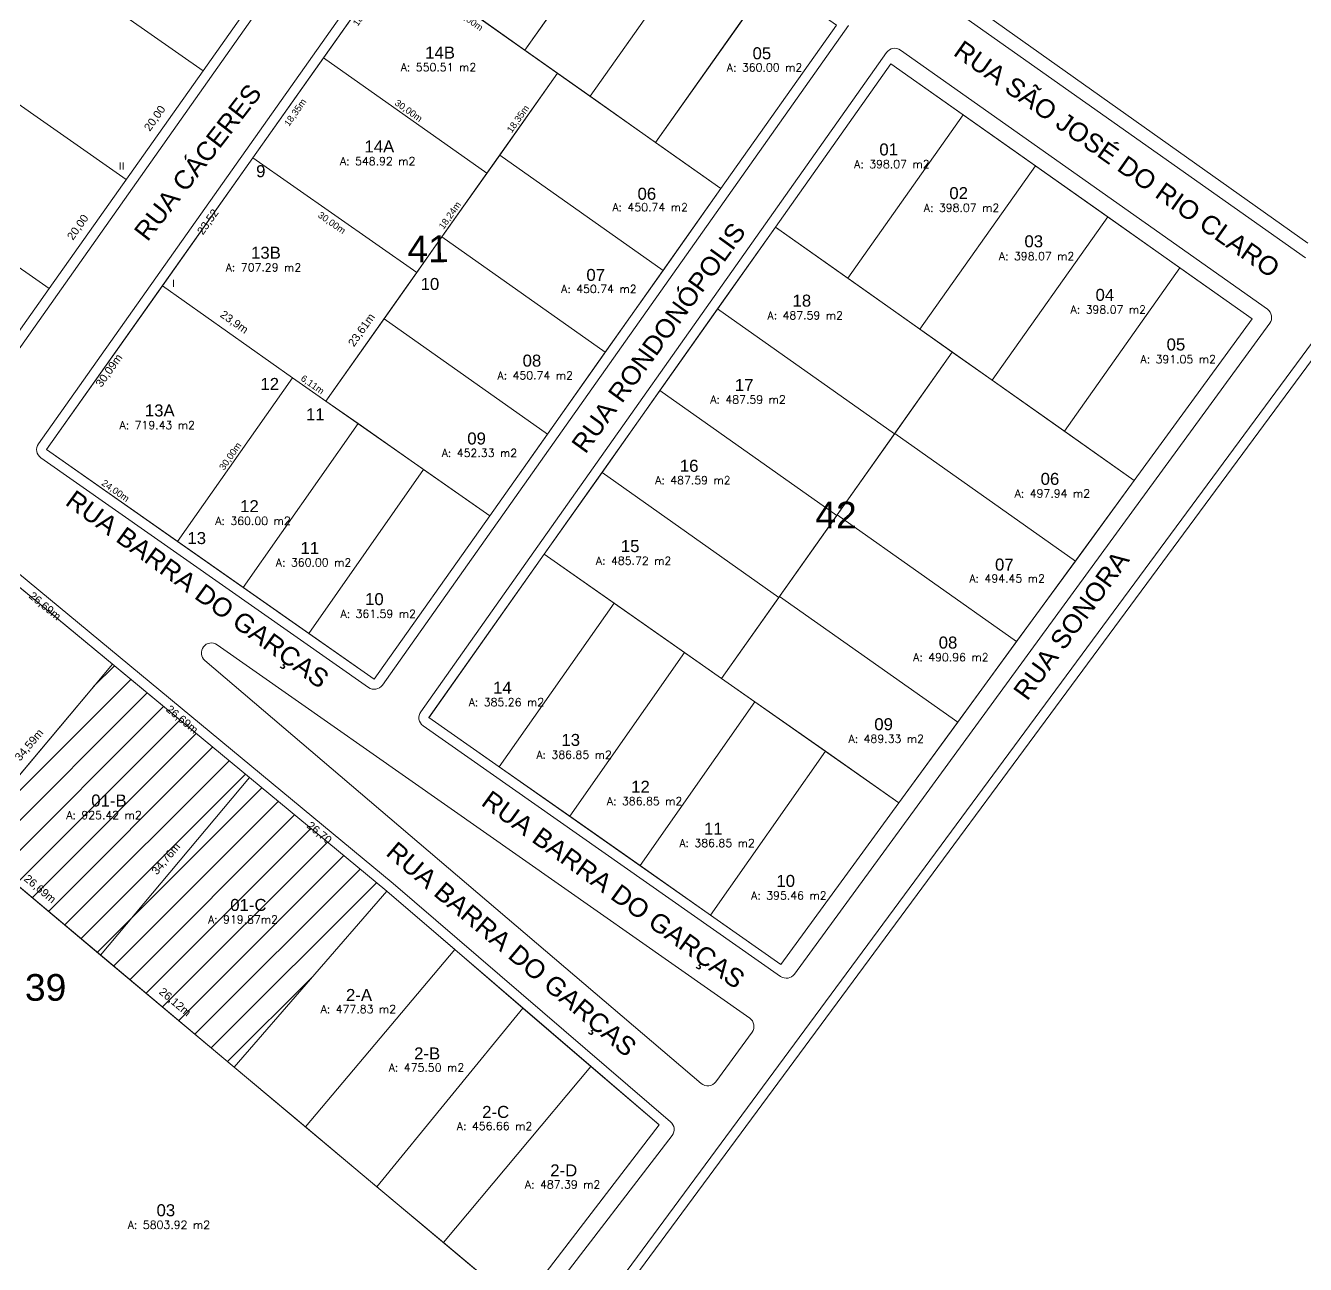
# Model space of a CAD drawing. Header units: metres. Extents: x 3808 to 8215, y 2374 to 6187.
# Drawn here: x 7852.6 to 8044.5, y 5497.3 to 5683.1 of the extents above; entities that cross this region are included whole.
import ezdxf
from ezdxf.enums import TextEntityAlignment as Align

# ---------------------------------------------------------------- set-up
doc = ezdxf.new("R2010")
doc.units = ezdxf.units.M
for name, color, linetype in [('0 - Cotas', 7, 'Continuous'), ('ESPECARQ', 7, 'Continuous'), ('Lotes_Existentes', 7, 'Continuous'), ('nlote', 7, 'Continuous'), ('NOME RUA', 7, 'Continuous'), ('n°quadra', 7, 'Continuous'), ('Perimetro_Georreferenciado', 6, 'Continuous'), ('pnt_benedito', 1, 'Continuous'), ('Pontos_Q43_L01', 4, 'Continuous'), ('UNIDADE', 7, 'Continuous')]:
    doc.layers.add(name, color=color, linetype=linetype)
for name, color, linetype, lineweight in [('Destaque_Lote_01B', 7, 'Continuous', 5), ('Destaque_Lote_01C', 7, 'Continuous', 5), ('Lotes_Boundary', 7, 'Continuous', 30), ('MEIO_FIO', 252, 'Continuous', 0)]:
    doc.layers.add(name, color=color, linetype=linetype, lineweight=lineweight)
doc.layers.get('UNIDADE').off()
doc.styles.add('Arial', font='arial.ttf')
doc.styles.add('REGUA100', font='arial.ttf')
doc.styles.add('REGUA60', font='romans.shx', dxfattribs={"width": 1.4})
doc.dimstyles.new('Arqui_3D', dxfattribs={"dimtxt": 1.2, "dimasz": 2.5, "dimexe": 2, "dimexo": 3, "dimgap": 0.98, "dimtad": 1, "dimtoh": 1, "dimrnd": 0.005, "dimtxsty": 'Arial', "dimblk": 'NONE', "dimcen": 0, "dimdle": 4, "dimse1": 1, "dimse2": 1, "dimsd1": 1, "dimsd2": 1, "dimclrt": 256, "dimaunit": 1, "dimadec": 0, "dimazin": 0, "dimtfac": 1, "dimtmove": 2, "dimatfit": 2, "dimldrblk": 'NONE', "dimfxl": 1, "dimtolj": 1, "dimtzin": 0, "dimarcsym": 0})
doc.dimstyles.new('Copy(2) of ISO-25', dxfattribs={"dimtxt": 1, "dimasz": 2.5, "dimexe": 1.25, "dimexo": 0.625, "dimgap": 0.2, "dimtad": 1, "dimtoh": 1, "dimlfac": 1, "dimzin": 1, "dimtxsty": 'Arial', "dimblk": 'NONE', "dimcen": 0, "dimse1": 1, "dimse2": 1, "dimsd1": 1, "dimsd2": 1, "dimclrt": 256, "dimaunit": 1, "dimadec": 3, "dimazin": 0, "dimtfac": 1, "dimtmove": 0, "dimatfit": 3, "dimldrblk": 'NONE', "dimfxl": 1, "dimtolj": 1, "dimtzin": 0, "dimarcsym": 0})
pattern_1 = [(45, (-713709.151, -8862620.3794), (-2.2450640303, 2.2450640303), [])]

# ---------------------------------------------------------------- blocks, each defined once
blk = doc.blocks.new('INDUNI1')
at = {"color": 0, "lineweight": 0, "style": 'REGUA100', "width": 1.4, "flags": 8}
for tag, p in [('NOME1', (0, 0)), ('NOME2', (0, -4.29))]:
    blk.add_attdef(tag, text='', height=2.5, dxfattribs=at).set_placement(p, align=Align.CENTER)
at = {"layer": 'ESPECARQ', "color": 3, "lineweight": 0, "style": 'REGUA60', "width": 1.4}
blk.add_attdef('AREA', text='', height=25, dxfattribs=at).set_placement((0, -7.81), align=Align.CENTER)
at = {"layer": 'ESPECARQ', "lineweight": 0, "style": 'REGUA60', "width": 1.4, "flags": 8}
for tag, p in [('PISO', (0, -10.31)), ('REVPAR', (0, -12.81)), ('PEDIR', (0, -15.31))]:
    blk.add_attdef(tag, text='', height=1.5, dxfattribs=at).set_placement(p, align=Align.CENTER)
blk = doc.blocks.new('*D7897')
at = {"layer": 'Defpoints', "color": 0, "ltscale": 100, "transparency": 16777216}
for p in [(7873.11, 5644.1), (7874.05, 5643.43), (7855.75, 5619.53)]:
    blk.add_point(p, dxfattribs=at)
at = {"layer": 'Lotes_Existentes', "lineweight": 5, "ltscale": 100, "transparency": 16777216, "insert": (7865.19, 5631.34), "char_height": 1.2, "attachment_point": 5, "rotation": 54.7619, "style": 'Arial'}
blk.add_mtext('\\A1;30,09m', dxfattribs=at)
blk = doc.blocks.new('_None')
blk = doc.blocks.new('*D7898')
at = {"layer": 'Defpoints', "color": 0, "ltscale": 100, "transparency": 16777216}
for p in [(7886.69, 5663.31), (7888.18, 5662.25), (7873.11, 5644.1)]:
    blk.add_point(p, dxfattribs=at)
at = {"layer": 'Lotes_Existentes', "lineweight": 5, "ltscale": 100, "transparency": 16777216, "insert": (7880.01, 5653.63), "char_height": 1.2, "attachment_point": 5, "rotation": 54.7619, "style": 'Arial'}
blk.add_mtext('\\A1;23,52', dxfattribs=at)
blk = doc.blocks.new('*D7899')
at = {"layer": 'Defpoints', "color": 0, "ltscale": 100, "transparency": 16777216}
for p in [(7873.11, 5644.1), (7892.63, 5630.31), (7892.63, 5630.31)]:
    blk.add_point(p, dxfattribs=at)
at = {"layer": 'Lotes_Existentes', "lineweight": 5, "ltscale": 100, "transparency": 16777216, "insert": (7883.85, 5638.59), "char_height": 1.2, "attachment_point": 5, "rotation": 324.7619, "style": 'Arial'}
blk.add_mtext('\\A1;23,9m', dxfattribs=at)
blk = doc.blocks.new('*D9925')
at = {"layer": 'Defpoints', "color": 0, "ltscale": 100, "transparency": 16777216}
for p in [(7911.25, 5646.09), (7911.25, 5646.09), (7897.63, 5626.81)]:
    blk.add_point(p, dxfattribs=at)
at = {"layer": 'Lotes_Existentes', "lineweight": 5, "ltscale": 100, "transparency": 16777216, "insert": (7903.05, 5637.43), "char_height": 1.2, "attachment_point": 5, "rotation": 54.7619, "style": 'Arial'}
blk.add_mtext('\\A1;23,61m', dxfattribs=at)
blk = doc.blocks.new('*D9928')
at = {"layer": 'Defpoints', "color": 0, "ltscale": 100, "transparency": 16777216}
for p in [(7867.67, 5660.02), (7867.67, 5660.02), (7856.13, 5643.69)]:
    blk.add_point(p, dxfattribs=at)
at = {"layer": 'Lotes_Existentes', "lineweight": 5, "ltscale": 100, "transparency": 16777216, "insert": (7860.51, 5652.83), "char_height": 1.2, "attachment_point": 5, "rotation": 54.7619, "style": 'Arial'}
blk.add_mtext('\\A1;20,00', dxfattribs=at)
blk = doc.blocks.new('*D9929')
at = {"layer": 'Defpoints', "color": 0, "ltscale": 100, "transparency": 16777216}
for p in [(7879.21, 5676.36), (7879.21, 5676.36), (7867.67, 5660.02)]:
    blk.add_point(p, dxfattribs=at)
at = {"layer": 'Lotes_Existentes', "lineweight": 5, "ltscale": 100, "transparency": 16777216, "insert": (7872.05, 5669.17), "char_height": 1.2, "attachment_point": 5, "rotation": 54.7619, "style": 'Arial'}
blk.add_mtext('\\A1;20,00', dxfattribs=at)
blk = doc.blocks.new('*D9930')
at = {"layer": 'Defpoints', "color": 0, "ltscale": 100, "transparency": 16777216}
for p in [(7824.33, 5690.41), (7867.67, 5660.02), (7867.67, 5660.02)]:
    blk.add_point(p, dxfattribs=at)
at = {"layer": 'Lotes_Existentes', "lineweight": 5, "ltscale": 100, "transparency": 16777216, "insert": (7846.98, 5676.61), "char_height": 1.2, "attachment_point": 5, "rotation": 324.9646, "style": 'Arial'}
blk.add_mtext('\\A1;50,00', dxfattribs=at)
blk = doc.blocks.new('*D9948')
at = {"layer": 'Defpoints', "color": 0, "ltscale": 100, "transparency": 16777216}
for p in [(7845.05, 5604.36), (7864.66, 5586.19), (7865.62, 5587.35)]:
    blk.add_point(p, dxfattribs=at)
at = {"lineweight": 5, "ltscale": 100, "transparency": 16777216, "insert": (7855.46, 5596), "char_height": 1.2, "attachment_point": 5, "rotation": 320.4015, "style": 'Arial'}
blk.add_mtext('\\A1;26,69m', dxfattribs=at)
blk = doc.blocks.new('*D9949')
at = {"layer": 'Defpoints', "color": 0, "ltscale": 100, "transparency": 16777216}
for p in [(7865.62, 5587.35), (7885.22, 5569.18), (7886.18, 5570.33)]:
    blk.add_point(p, dxfattribs=at)
at = {"lineweight": 5, "ltscale": 100, "transparency": 16777216, "insert": (7876.03, 5578.99), "char_height": 1.2, "attachment_point": 5, "rotation": 320.4015, "style": 'Arial'}
blk.add_mtext('\\A1;26,69m', dxfattribs=at)
blk = doc.blocks.new('*D9950')
at = {"layer": 'Defpoints', "color": 0, "ltscale": 100, "transparency": 16777216}
for p in [(7886.18, 5570.33), (7905.8, 5552.18), (7906.75, 5553.32)]:
    blk.add_point(p, dxfattribs=at)
at = {"lineweight": 5, "ltscale": 100, "transparency": 16777216, "insert": (7896.6, 5562), "char_height": 1.2, "attachment_point": 5, "rotation": 320.4015, "style": 'Arial'}
blk.add_mtext('\\A1;26,70', dxfattribs=at)
blk = doc.blocks.new('*D9952')
at = {"layer": 'Defpoints', "color": 0, "ltscale": 100, "transparency": 16777216}
for p in [(7843.4, 5560.84), (7863.86, 5543.69), (7863.86, 5543.69)]:
    blk.add_point(p, dxfattribs=at)
at = {"lineweight": 5, "ltscale": 100, "transparency": 16777216, "insert": (7854.72, 5553.57), "char_height": 1.2, "attachment_point": 5, "rotation": 320.0405, "style": 'Arial'}
blk.add_mtext('\\A1;26,69m', dxfattribs=at)
blk = doc.blocks.new('*D9953')
at = {"layer": 'Defpoints', "color": 0, "ltscale": 100, "transparency": 16777216}
for p in [(7863.86, 5543.69), (7883.88, 5526.92), (7883.88, 5526.92)]:
    blk.add_point(p, dxfattribs=at)
at = {"lineweight": 5, "ltscale": 100, "transparency": 16777216, "insert": (7874.96, 5536.61), "char_height": 1.2, "attachment_point": 5, "rotation": 320.0405, "style": 'Arial'}
blk.add_mtext('\\A1;26,12m', dxfattribs=at)
blk = doc.blocks.new('*D9954')
at = {"layer": 'Defpoints', "color": 0, "ltscale": 100, "transparency": 16777216}
for p in [(7865.62, 5587.35), (7865.62, 5587.35), (7843.4, 5560.84)]:
    blk.add_point(p, dxfattribs=at)
at = {"lineweight": 5, "ltscale": 100, "transparency": 16777216, "insert": (7853.2, 5575.18), "char_height": 1.2, "attachment_point": 5, "rotation": 50.0405, "style": 'Arial'}
blk.add_mtext('\\A1;34,59m', dxfattribs=at)
blk = doc.blocks.new('*D9955')
at = {"layer": 'Defpoints', "color": 0, "ltscale": 100, "transparency": 16777216}
for p in [(7886.18, 5570.33), (7863.86, 5543.69), (7863.86, 5543.69)]:
    blk.add_point(p, dxfattribs=at)
at = {"lineweight": 5, "ltscale": 100, "transparency": 16777216, "insert": (7873.72, 5558.11), "char_height": 1.2, "attachment_point": 5, "rotation": 50.0405, "style": 'Arial'}
blk.add_mtext('\\A1;34,76m', dxfattribs=at)
blk = doc.blocks.new('*D11779')
at = {"layer": 'Defpoints', "color": 0, "transparency": 16777216}
for p in [(7897.27, 5678.3), (7899.03, 5677.06), (7886.69, 5663.31)]:
    blk.add_point(p, dxfattribs=at)
at = {"layer": '0 - Cotas', "lineweight": 5, "transparency": 16777216, "insert": (7893.1, 5670.05), "char_height": 1, "attachment_point": 5, "rotation": 54.7619, "style": 'Arial'}
blk.add_mtext('\\A1;18,35m', dxfattribs=at)
blk = doc.blocks.new('*D11780')
at = {"layer": 'Defpoints', "color": 0, "transparency": 16777216}
for p in [(7907.86, 5693.29), (7909.41, 5692.19), (7897.27, 5678.3)]:
    blk.add_point(p, dxfattribs=at)
at = {"layer": '0 - Cotas', "lineweight": 5, "transparency": 16777216, "insert": (7903.41, 5685.08), "char_height": 1, "attachment_point": 5, "rotation": 54.7619, "style": 'Arial'}
blk.add_mtext('\\A1;18,35m', dxfattribs=at)
blk = doc.blocks.new('*D11781')
at = {"layer": 'Defpoints', "color": 0, "transparency": 16777216}
for p in [(7907.86, 5693.29), (7931.24, 5674.39), (7932.36, 5675.98)]:
    blk.add_point(p, dxfattribs=at)
at = {"layer": '0 - Cotas', "lineweight": 5, "transparency": 16777216, "insert": (7919.1, 5683.94), "char_height": 1, "attachment_point": 5, "rotation": 324.7619, "style": 'Arial'}
blk.add_mtext('\\A1;30,00m', dxfattribs=at)
blk = doc.blocks.new('*D11783')
at = {"layer": 'Defpoints', "color": 0, "transparency": 16777216}
for p in [(7892.63, 5630.31), (7892.63, 5630.31), (7875.41, 5605.75)]:
    blk.add_point(p, dxfattribs=at)
at = {"layer": '0 - Cotas', "lineweight": 5, "transparency": 16777216, "insert": (7883.36, 5618.49), "char_height": 1, "attachment_point": 5, "rotation": 54.9646, "style": 'Arial'}
blk.add_mtext('\\A1;30,00m', dxfattribs=at)
blk = doc.blocks.new('*D11784')
at = {"layer": 'Defpoints', "color": 0, "transparency": 16777216}
for p in [(7855.75, 5619.53), (7875.41, 5605.75), (7875.41, 5605.75)]:
    blk.add_point(p, dxfattribs=at)
at = {"layer": '0 - Cotas', "lineweight": 5, "transparency": 16777216, "insert": (7866.04, 5613.29), "char_height": 1, "attachment_point": 5, "rotation": 324.9646, "style": 'Arial'}
blk.add_mtext('\\A1;24,00m', dxfattribs=at)
blk = doc.blocks.new('*D11785')
at = {"layer": 'Defpoints', "color": 0, "transparency": 16777216}
for p in [(7892.63, 5630.31), (7897.63, 5626.81), (7897.63, 5626.81)]:
    blk.add_point(p, dxfattribs=at)
at = {"layer": '0 - Cotas', "lineweight": 5, "transparency": 16777216, "insert": (7895.59, 5629.21), "char_height": 1, "attachment_point": 5, "rotation": 324.9646, "style": 'Arial'}
blk.add_mtext('\\A1;6,11m', dxfattribs=at)
blk = doc.blocks.new('*D11786')
at = {"layer": 'Defpoints', "color": 0, "transparency": 16777216}
for p in [(7886.69, 5663.31), (7885.49, 5661.61), (7911.25, 5646.09)]:
    blk.add_point(p, dxfattribs=at)
at = {"layer": '0 - Cotas', "lineweight": 5, "transparency": 16777216, "insert": (7898.48, 5653.48), "char_height": 1, "attachment_point": 5, "rotation": 324.9646, "style": 'Arial'}
blk.add_mtext('\\A1;30,00m', dxfattribs=at)
blk = doc.blocks.new('*D11787')
at = {"layer": 'Defpoints', "color": 0, "transparency": 16777216}
for p in [(7921.78, 5660.99), (7921.78, 5660.99), (7911.25, 5646.09)]:
    blk.add_point(p, dxfattribs=at)
at = {"layer": '0 - Cotas', "lineweight": 5, "transparency": 16777216, "insert": (7916.29, 5654.61), "char_height": 1, "attachment_point": 5, "rotation": 54.7619, "style": 'Arial'}
blk.add_mtext('\\A1;18,24m', dxfattribs=at)
blk = doc.blocks.new('*D11788')
at = {"layer": 'Defpoints', "color": 0, "transparency": 16777216}
for p in [(7932.36, 5675.98), (7932.36, 5675.98), (7921.78, 5660.99)]:
    blk.add_point(p, dxfattribs=at)
at = {"layer": '0 - Cotas', "lineweight": 5, "transparency": 16777216, "insert": (7926.51, 5669.08), "char_height": 1, "attachment_point": 5, "rotation": 54.7619, "style": 'Arial'}
blk.add_mtext('\\A1;18,35m', dxfattribs=at)
blk = doc.blocks.new('*D11789')
at = {"layer": 'Defpoints', "color": 0, "transparency": 16777216}
for p in [(7897.27, 5678.3), (7921.78, 5660.99), (7921.78, 5660.99)]:
    blk.add_point(p, dxfattribs=at)
at = {"layer": '0 - Cotas', "lineweight": 5, "transparency": 16777216, "insert": (7909.99, 5670.3), "char_height": 1, "attachment_point": 5, "rotation": 324.7619, "style": 'Arial'}
blk.add_mtext('\\A1;30,00m', dxfattribs=at)

msp = doc.modelspace()

# ---------------------------------------------------------------- hatches: boundary and pattern name
at = {"layer": 'Destaque_Lote_01B', "lineweight": 5, "ltscale": 100}
h = msp.add_hatch(dxfattribs=at)
h.set_pattern_fill('ANSI31', color=256)
h.set_pattern_definition(pattern_1)
h.paths.add_polyline_path([(7886.182, 5570.334), (7865.616, 5587.347), (7843.402, 5560.836), (7851.82, 5553.783), (7863.861, 5543.694)])
at = {"layer": 'Destaque_Lote_01C', "lineweight": 5, "ltscale": 100}
h = msp.add_hatch(dxfattribs=at)
h.set_pattern_fill('ANSI31', color=256)
h.set_pattern_definition(pattern_1)
h.paths.add_polyline_path([(7906.749, 5553.321), (7886.182, 5570.334), (7863.861, 5543.694), (7883.879, 5526.921)])

# ---------------------------------------------------------------- linework, layer by layer
at = {"lineweight": 5, "ltscale": 100}
for p, q in [((7865.616, 5587.347), (7843.402, 5560.836)), ((7886.182, 5570.334), (7863.861, 5543.694))]:
    msp.add_line(p, q, dxfattribs=at)
at = {"layer": 'Lotes_Boundary', "lineweight": 5, "flags": 128}
for points in [[(7944.773, 5703.943), (7934.972, 5710.867), (7917.663, 5686.364), (7927.464, 5679.44)], [(7954.574, 5697.019), (7944.773, 5703.943), (7927.464, 5679.44), (7937.265, 5672.517)], [(7964.375, 5690.096), (7954.574, 5697.019), (7937.265, 5672.517), (7947.066, 5665.593)], [(7927.464, 5679.44), (7917.663, 5686.364), (7907.862, 5693.288), (7897.274, 5678.3), (7921.777, 5660.991), (7923.696, 5663.707), (7932.364, 5675.978)], [(7974.177, 5683.172), (7964.375, 5690.096), (7947.066, 5665.593), (7956.867, 5658.669)], [(7897.274, 5678.3), (7886.686, 5663.312), (7911.25, 5646.09), (7915.027, 5651.435), (7921.777, 5660.991)], [(7993.182, 5669.747), (7982.344, 5677.402), (7965.035, 5652.899), (7975.872, 5645.244)], [(7947.066, 5665.593), (7937.265, 5672.517), (7932.364, 5675.978), (7923.696, 5663.707), (7948.198, 5646.398), (7956.867, 5658.669)], [(8004.019, 5662.091), (7993.182, 5669.747), (7975.872, 5645.244), (7986.71, 5637.588)], [(7911.25, 5646.09), (7886.686, 5663.312), (7855.755, 5619.525), (7875.406, 5605.747), (7892.628, 5630.311), (7897.628, 5626.806), (7906.358, 5639.164)], [(7923.696, 5663.707), (7915.027, 5651.435), (7939.53, 5634.126), (7948.198, 5646.398)], [(8014.857, 5654.435), (8004.019, 5662.091), (7986.71, 5637.588), (7997.547, 5629.932)], [(8025.694, 5646.779), (8014.857, 5654.435), (7997.547, 5629.932), (8008.385, 5622.276)], [(7915.027, 5651.435), (7906.358, 5639.164), (7930.861, 5621.855), (7939.53, 5634.126)], [(7986.71, 5637.588), (7975.872, 5645.244), (7965.035, 5652.899), (7956.371, 5640.635), (7982.893, 5621.9), (7982.926, 5621.947), (7991.556, 5634.164)], [(8036.532, 5639.123), (8025.694, 5646.779), (8008.385, 5622.276), (8018.84, 5614.89)], [(7956.371, 5640.635), (7947.707, 5628.371), (7974.229, 5609.636), (7974.295, 5609.729), (7982.893, 5621.9)], [(7906.358, 5639.164), (7897.628, 5626.806), (7922.192, 5609.583), (7930.861, 5621.855)], [(8008.385, 5622.276), (7997.547, 5629.932), (7991.556, 5634.164), (7982.926, 5621.947), (8010.019, 5602.808), (8018.84, 5614.89)], [(7902.454, 5623.422), (7897.628, 5626.806), (7892.628, 5630.311), (7875.406, 5605.747), (7885.231, 5598.858)], [(7947.707, 5628.371), (7939.044, 5616.107), (7965.565, 5597.371), (7965.665, 5597.512), (7974.229, 5609.636)], [(7912.28, 5616.533), (7902.454, 5623.422), (7885.231, 5598.858), (7895.057, 5591.969)], [(7982.926, 5621.947), (7974.295, 5609.729), (8001.198, 5590.725), (8010.019, 5602.808)], [(7922.192, 5609.583), (7912.28, 5616.533), (7895.057, 5591.969), (7904.883, 5585.08)], [(7939.044, 5616.107), (7930.38, 5603.842), (7940.852, 5596.5), (7951.41, 5589.097), (7956.968, 5585.201), (7965.565, 5597.371)], [(7974.295, 5609.729), (7965.665, 5597.512), (7992.377, 5578.642), (8001.198, 5590.725)], [(7940.852, 5596.5), (7930.38, 5603.842), (7913.071, 5579.339), (7923.629, 5571.936)], [(7951.41, 5589.097), (7940.852, 5596.5), (7923.629, 5571.936), (7934.188, 5564.533)], [(7965.665, 5597.512), (7956.968, 5585.201), (7983.556, 5566.559), (7992.377, 5578.642)], [(7961.969, 5581.695), (7956.968, 5585.201), (7951.41, 5589.097), (7934.188, 5564.533), (7944.746, 5557.131)], [(7972.527, 5574.292), (7961.969, 5581.695), (7944.746, 5557.131), (7955.305, 5549.728)], [(7983.556, 5566.559), (7972.527, 5574.292), (7955.305, 5549.728), (7965.863, 5542.325)], [(7916.958, 5544.55), (7906.749, 5553.321), (7883.879, 5526.921), (7894.587, 5517.949)], [(7927.167, 5535.779), (7916.958, 5544.55), (7894.587, 5517.949), (7905.294, 5508.977)], [(7937.376, 5527.008), (7927.167, 5535.779), (7905.294, 5508.977), (7915.266, 5500.621)], [(7937.376, 5527.008), (7915.266, 5500.621), (7926.71, 5491.033), (7947.585, 5518.237)]]:
    msp.add_lwpolyline(points, close=True, dxfattribs=at)
at = {"layer": 'Lotes_Boundary', "lineweight": 5, "ltscale": 100, "flags": 128}
for points in [[(7911.25, 5646.09), (7886.686, 5663.312), (7873.113, 5644.097), (7892.628, 5630.311), (7897.628, 5626.806), (7906.358, 5639.164)], [(7892.628, 5630.311), (7873.113, 5644.097), (7855.755, 5619.525), (7875.406, 5605.747)], [(7824.349, 5576.801), (7843.402, 5560.836), (7865.616, 5587.347), (7845.049, 5604.361)], [(7886.182, 5570.334), (7865.616, 5587.347), (7843.402, 5560.836), (7851.82, 5553.783), (7863.861, 5543.694)], [(7906.749, 5553.321), (7886.182, 5570.334), (7863.861, 5543.694), (7883.879, 5526.921)]]:
    msp.add_lwpolyline(points, close=True, dxfattribs=at)
at = {"layer": 'Lotes_Existentes', "lineweight": 5}
for p, q in [((8044.855, 5650.469), (7884.012, 5764.729)), ((7879.213, 5676.356), (7914.039, 5725.655)), ((7879.213, 5676.356), (7836.878, 5706.038)), ((7944.773, 5703.943), (7927.464, 5679.44)), ((7954.574, 5697.019), (7937.265, 5672.517)), ((7907.862, 5693.288), (7886.686, 5663.312)), ((7956.867, 5658.669), (7907.862, 5693.288)), ((7867.674, 5660.021), (7824.329, 5690.411)), ((7964.375, 5690.096), (7947.066, 5665.593)), ((7956.867, 5658.669), (7974.177, 5683.172)), ((7897.274, 5678.3), (7921.777, 5660.991)), ((7965.035, 5652.899), (7982.344, 5677.402)), ((8036.532, 5639.123), (7982.344, 5677.402)), ((7856.134, 5643.685), (7811.779, 5674.784)), ((7897.628, 5626.806), (7932.364, 5675.978)), ((7993.182, 5669.747), (7975.872, 5645.244)), ((7855.755, 5619.525), (7886.686, 5663.312)), ((7911.25, 5646.09), (7886.686, 5663.312)), ((7948.198, 5646.398), (7923.696, 5663.707)), ((8004.019, 5662.091), (7986.71, 5637.588)), ((7922.192, 5609.583), (7956.867, 5658.669)), ((8014.857, 5654.435), (7997.547, 5629.932)), ((7939.53, 5634.126), (7915.027, 5651.435)), ((7930.38, 5603.842), (7965.035, 5652.899)), ((8018.84, 5614.89), (7965.035, 5652.899)), ((8025.694, 5646.779), (8008.385, 5622.276)), ((7844.595, 5627.35), (7856.134, 5643.685)), ((7956.371, 5640.635), (7982.893, 5621.9)), ((7930.861, 5621.855), (7906.358, 5639.164)), ((8036.532, 5639.123), (8018.84, 5614.89)), ((7956.968, 5585.201), (7991.556, 5634.164)), ((7875.406, 5605.747), (7892.628, 5630.311)), ((7922.192, 5609.583), (7892.628, 5630.311)), ((7947.707, 5628.371), (7974.229, 5609.636)), ((7885.231, 5598.858), (7902.454, 5623.422)), ((8010.019, 5602.808), (7982.926, 5621.947)), ((7904.883, 5585.08), (7855.755, 5619.525)), ((7895.057, 5591.969), (7912.28, 5616.533)), ((7939.044, 5616.107), (7965.565, 5597.371)), ((7983.556, 5566.559), (8018.84, 5614.89)), ((7904.883, 5585.08), (7922.192, 5609.583)), ((8001.198, 5590.725), (7974.295, 5609.729)), ((7906.749, 5553.321), (7845.049, 5604.361)), ((7913.05, 5579.31), (7930.38, 5603.842)), ((7983.556, 5566.559), (7930.38, 5603.842)), ((7923.629, 5571.936), (7940.852, 5596.5)), ((7992.377, 5578.642), (7965.665, 5597.512)), ((7934.188, 5564.533), (7951.41, 5589.097)), ((7944.746, 5557.131), (7961.969, 5581.695)), ((7965.863, 5542.325), (7913.071, 5579.339)), ((7824.349, 5576.801), (7883.879, 5526.921)), ((7955.305, 5549.728), (7972.527, 5574.292)), ((7983.556, 5566.559), (7965.863, 5542.325)), ((7883.879, 5526.921), (7906.749, 5553.321)), ((7947.585, 5518.237), (7906.749, 5553.321)), ((7894.587, 5517.949), (7916.958, 5544.55)), ((7927.167, 5535.779), (7905.294, 5508.977)), ((7883.879, 5526.921), (7926.71, 5491.033)), ((7937.376, 5527.008), (7915.266, 5500.621)), ((7947.585, 5518.237), (7903.732, 5461.09))]:
    msp.add_line(p, q, dxfattribs=at)
at = {"layer": 'Lotes_Existentes', "lineweight": 5, "ltscale": 100}
for p, q in [((7856.134, 5643.685), (7879.213, 5676.356)), ((7892.628, 5630.311), (7873.113, 5644.097))]:
    msp.add_line(p, q, dxfattribs=at)
at = {"layer": 'MEIO_FIO', "lineweight": 5}
for p, q in [((8044.503, 5648.294), (7882.444, 5762.776)), ((7845.82, 5626.484), (7915.841, 5725.606)), ((7854.529, 5620.391), (7924.523, 5719.473)), ((7906.108, 5584.215), (7975.979, 5683.123)), ((7911.846, 5580.205), (7981.696, 5679.085)), ((8038.804, 5640.579), (7983.787, 5679.444)), ((8054.481, 5647.741), (7871.825, 5400.26)), ((8039.15, 5638.47), (7967.894, 5540.866)), ((7904.022, 5583.852), (7854.893, 5618.297)), ((7907.716, 5554.468), (7846.005, 5605.516)), ((7961.18, 5534.263), (7881.316, 5590.258)), ((7879.482, 5587.888), (7953.921, 5524.461)), ((7965.821, 5540.522), (7912.21, 5578.111)), ((7949.322, 5518.722), (7907.716, 5554.468)), ((7961.53, 5532.15), (7956.105, 5524.719)), ((7949.535, 5516.671), (7905.628, 5459.454))]:
    msp.add_line(p, q, dxfattribs=at)
for centre, start, end in [((7982.921, 5678.219), 54.76194, 144.76194), ((8037.938, 5639.354), 323.86841, 54.76194), ((7855.755, 5619.525), 144.76194, 234.96456), ((7880.455, 5589.029), 54.96456, 229.5671), ((7904.883, 5585.08), 234.96456, 324.76194), ((7913.071, 5579.339), 144.76194, 234.96456), ((7966.682, 5541.751), 234.96456, 323.86841), ((7960.319, 5533.034), 323.86841, 54.96456), ((7954.894, 5525.603), 229.5671, 323.86841), ((7948.345, 5517.585), 322.49888, 49.33306)]:
    msp.add_arc(centre, 1.5, start, end, dxfattribs=at)
at = {"layer": 'Perimetro_Georreferenciado', "lineweight": 5}
msp.add_line((8055.688, 5646.851), (7873.032, 5399.37), dxfattribs=at)

# ---------------------------------------------------------------- block references
at = {"layer": 'UNIDADE', "lineweight": 5}
ref = msp.add_blockref('INDUNI1', (7914.511, 5682.53), dxfattribs=dict(at, xscale=0.8, yscale=0.8, zscale=0.05))
ref.add_attrib('AREA', 'A: 550.51 m2', dxfattribs={"layer": 'ESPECARQ', "lineweight": 0, "height": 1.2, "style": 'REGUA60'}).set_placement((7914.511, 5676.28), align=Align.CENTER)
ref = msp.add_blockref('INDUNI1', (7963.406, 5682.5), dxfattribs=dict(at, xscale=0.8, yscale=0.8, zscale=0.05))
ref.add_attrib('AREA', 'A: 360.00 m2', dxfattribs={"layer": 'ESPECARQ', "lineweight": 0, "height": 1.2, "style": 'REGUA60'}).set_placement((7963.406, 5676.249), align=Align.CENTER)
ref = msp.add_blockref('INDUNI1', (7905.403, 5668.443), dxfattribs=dict(at, xscale=0.8, yscale=0.8, zscale=0.05))
ref.add_attrib('AREA', 'A: 548.92 m2', dxfattribs={"layer": 'ESPECARQ', "lineweight": 0, "height": 1.2, "style": 'REGUA60'}).set_placement((7905.403, 5662.192), align=Align.CENTER)
ref = msp.add_blockref('INDUNI1', (7982.496, 5668.003), dxfattribs=dict(at, xscale=0.8, yscale=0.8, zscale=0.05))
ref.add_attrib('AREA', 'A: 398.07 m2', dxfattribs={"layer": 'ESPECARQ', "lineweight": 0, "height": 1.2, "style": 'REGUA60'}).set_placement((7982.496, 5661.753), align=Align.CENTER)
ref = msp.add_blockref('INDUNI1', (7946.25, 5661.527), dxfattribs=dict(at, xscale=0.8, yscale=0.8, zscale=0.05))
ref.add_attrib('AREA', 'A: 450.74 m2', dxfattribs={"layer": 'ESPECARQ', "lineweight": 0, "height": 1.2, "style": 'REGUA60'}).set_placement((7946.25, 5655.277), align=Align.CENTER)
ref = msp.add_blockref('INDUNI1', (7992.944, 5661.458), dxfattribs=dict(at, xscale=0.8, yscale=0.8, zscale=0.05))
ref.add_attrib('AREA', 'A: 398.07 m2', dxfattribs={"layer": 'ESPECARQ', "lineweight": 0, "height": 1.2, "style": 'REGUA60'}).set_placement((7992.944, 5655.207), align=Align.CENTER)
ref = msp.add_blockref('INDUNI1', (7888.273, 5652.513), dxfattribs=dict(at, xscale=0.8, yscale=0.8, zscale=0.05))
ref.add_attrib('AREA', 'A: 707.29 m2', dxfattribs={"layer": 'ESPECARQ', "lineweight": 0, "height": 1.2, "style": 'REGUA60'}).set_placement((7888.273, 5646.262), align=Align.CENTER)
ref = msp.add_blockref('INDUNI1', (8004.2, 5654.198), dxfattribs=dict(at, xscale=0.8, yscale=0.8, zscale=0.05))
ref.add_attrib('AREA', 'A: 398.07 m2', dxfattribs={"layer": 'ESPECARQ', "lineweight": 0, "height": 1.2, "style": 'REGUA60'}).set_placement((8004.2, 5647.947), align=Align.CENTER)
ref = msp.add_blockref('INDUNI1', (7938.565, 5649.271), dxfattribs=dict(at, xscale=0.8, yscale=0.8, zscale=0.05))
ref.add_attrib('AREA', 'A: 450.74 m2', dxfattribs={"layer": 'ESPECARQ', "lineweight": 0, "height": 1.2, "style": 'REGUA60'}).set_placement((7938.565, 5643.02), align=Align.CENTER)
ref = msp.add_blockref('INDUNI1', (7969.505, 5645.316), dxfattribs=dict(at, xscale=0.8, yscale=0.8, zscale=0.05))
ref.add_attrib('AREA', 'A: 487.59 m2', dxfattribs={"layer": 'ESPECARQ', "lineweight": 0, "height": 1.2, "style": 'REGUA60'}).set_placement((7969.505, 5639.065), align=Align.CENTER)
ref = msp.add_blockref('INDUNI1', (8014.946, 5646.181), dxfattribs=dict(at, xscale=0.8, yscale=0.8, zscale=0.05))
ref.add_attrib('AREA', 'A: 398.07 m2', dxfattribs={"layer": 'ESPECARQ', "lineweight": 0, "height": 1.2, "style": 'REGUA60'}).set_placement((8014.946, 5639.93), align=Align.CENTER)
ref = msp.add_blockref('INDUNI1', (8025.433, 5638.733), dxfattribs=dict(at, xscale=0.8, yscale=0.8, zscale=0.05))
ref.add_attrib('AREA', 'A: 391.05 m2', dxfattribs={"layer": 'ESPECARQ', "lineweight": 0, "height": 1.2, "style": 'REGUA60'}).set_placement((8025.433, 5632.483), align=Align.CENTER)
ref = msp.add_blockref('INDUNI1', (7929.016, 5636.312), dxfattribs=dict(at, xscale=0.8, yscale=0.8, zscale=0.05))
ref.add_attrib('AREA', 'A: 450.74 m2', dxfattribs={"layer": 'ESPECARQ', "lineweight": 0, "height": 1.2, "style": 'REGUA60'}).set_placement((7929.016, 5630.062), align=Align.CENTER)
ref = msp.add_blockref('INDUNI1', (7960.93, 5632.686), dxfattribs=dict(at, xscale=0.8, yscale=0.8, zscale=0.05))
ref.add_attrib('AREA', 'A: 487.59 m2', dxfattribs={"layer": 'ESPECARQ', "lineweight": 0, "height": 1.2, "style": 'REGUA60'}).set_placement((7960.93, 5626.435), align=Align.CENTER)
ref = msp.add_blockref('INDUNI1', (7872.352, 5628.852), dxfattribs=dict(at, xscale=0.8, yscale=0.8, zscale=0.05))
ref.add_attrib('AREA', 'A: 719.43 m2', dxfattribs={"layer": 'ESPECARQ', "lineweight": 0, "height": 1.2, "style": 'REGUA60'}).set_placement((7872.352, 5622.601), align=Align.CENTER)
ref = msp.add_blockref('INDUNI1', (7920.655, 5624.677), dxfattribs=dict(at, xscale=0.8, yscale=0.8, zscale=0.05))
ref.add_attrib('AREA', 'A: 452.33 m2', dxfattribs={"layer": 'ESPECARQ', "lineweight": 0, "height": 1.2, "style": 'REGUA60'}).set_placement((7920.655, 5618.426), align=Align.CENTER)
ref = msp.add_blockref('INDUNI1', (7952.668, 5620.584), dxfattribs=dict(at, xscale=0.8, yscale=0.8, zscale=0.05))
ref.add_attrib('AREA', 'A: 487.59 m2', dxfattribs={"layer": 'ESPECARQ', "lineweight": 0, "height": 1.2, "style": 'REGUA60'}).set_placement((7952.668, 5614.333), align=Align.CENTER)
ref = msp.add_blockref('INDUNI1', (8006.565, 5618.612), dxfattribs=dict(at, xscale=0.8, yscale=0.8, zscale=0.05))
ref.add_attrib('AREA', 'A: 497.94 m2', dxfattribs={"layer": 'ESPECARQ', "lineweight": 0, "height": 1.2, "style": 'REGUA60'}).set_placement((8006.565, 5612.361), align=Align.CENTER)
ref = msp.add_blockref('INDUNI1', (7886.706, 5614.494), dxfattribs=dict(at, xscale=0.8, yscale=0.8, zscale=0.05))
ref.add_attrib('AREA', 'A: 360.00 m2', dxfattribs={"layer": 'ESPECARQ', "lineweight": 0, "height": 1.2, "style": 'REGUA60'}).set_placement((7886.706, 5608.243), align=Align.CENTER)
ref = msp.add_blockref('INDUNI1', (7943.777, 5608.522), dxfattribs=dict(at, xscale=0.8, yscale=0.8, zscale=0.05))
ref.add_attrib('AREA', 'A: 485.72 m2', dxfattribs={"layer": 'ESPECARQ', "lineweight": 0, "height": 1.2, "style": 'REGUA60'}).set_placement((7943.777, 5602.271), align=Align.CENTER)
ref = msp.add_blockref('INDUNI1', (7895.784, 5608.265), dxfattribs=dict(at, xscale=0.8, yscale=0.8, zscale=0.05))
ref.add_attrib('AREA', 'A: 360.00 m2', dxfattribs={"layer": 'ESPECARQ', "lineweight": 0, "height": 1.2, "style": 'REGUA60'}).set_placement((7895.784, 5602.014), align=Align.CENTER)
ref = msp.add_blockref('INDUNI1', (7999.776, 5605.855), dxfattribs=dict(at, xscale=0.8, yscale=0.8, zscale=0.05))
ref.add_attrib('AREA', 'A: 494.45 m2', dxfattribs={"layer": 'ESPECARQ', "lineweight": 0, "height": 1.2, "style": 'REGUA60'}).set_placement((7999.776, 5599.604), align=Align.CENTER)
ref = msp.add_blockref('INDUNI1', (7905.484, 5600.557), dxfattribs=dict(at, xscale=0.8, yscale=0.8, zscale=0.05))
ref.add_attrib('AREA', 'A: 361.59 m2', dxfattribs={"layer": 'ESPECARQ', "lineweight": 0, "height": 1.2, "style": 'REGUA60'}).set_placement((7905.484, 5594.306), align=Align.CENTER)
ref = msp.add_blockref('INDUNI1', (7991.342, 5594.038), dxfattribs=dict(at, xscale=0.8, yscale=0.8, zscale=0.05))
ref.add_attrib('AREA', 'A: 490.96 m2', dxfattribs={"layer": 'ESPECARQ', "lineweight": 0, "height": 1.2, "style": 'REGUA60'}).set_placement((7991.342, 5587.787), align=Align.CENTER)
ref = msp.add_blockref('INDUNI1', (7924.7, 5587.293), dxfattribs=dict(at, xscale=0.8, yscale=0.8, zscale=0.05))
ref.add_attrib('AREA', 'A: 385.26 m2', dxfattribs={"layer": 'ESPECARQ', "lineweight": 0, "height": 1.2, "style": 'REGUA60'}).set_placement((7924.7, 5581.042), align=Align.CENTER)
ref = msp.add_blockref('INDUNI1', (7981.659, 5581.817), dxfattribs=dict(at, xscale=0.8, yscale=0.8, zscale=0.05))
ref.add_attrib('AREA', 'A: 489.33 m2', dxfattribs={"layer": 'ESPECARQ', "lineweight": 0, "height": 1.2, "style": 'REGUA60'}).set_placement((7981.659, 5575.566), align=Align.CENTER)
ref = msp.add_blockref('INDUNI1', (7934.849, 5579.422), dxfattribs=dict(at, xscale=0.8, yscale=0.8, zscale=0.05))
ref.add_attrib('AREA', 'A: 386.85 m2', dxfattribs={"layer": 'ESPECARQ', "lineweight": 0, "height": 1.2, "style": 'REGUA60'}).set_placement((7934.849, 5573.172), align=Align.CENTER)
ref = msp.add_blockref('INDUNI1', (7945.423, 5572.467), dxfattribs=dict(at, xscale=0.8, yscale=0.8, zscale=0.05))
ref.add_attrib('AREA', 'A: 386.85 m2', dxfattribs={"layer": 'ESPECARQ', "lineweight": 0, "height": 1.2, "style": 'REGUA60'}).set_placement((7945.423, 5566.216), align=Align.CENTER)
ref = msp.add_blockref('INDUNI1', (7864.368, 5570.372), dxfattribs=dict(at, xscale=0.8, yscale=0.8, zscale=0.05))
ref.add_attrib('AREA', 'A: 925.42 m2', dxfattribs={"layer": 'ESPECARQ', "lineweight": 0, "height": 1.2, "style": 'REGUA60'}).set_placement((7864.368, 5564.121), align=Align.CENTER)
ref = msp.add_blockref('INDUNI1', (7956.288, 5566.173), dxfattribs=dict(at, xscale=0.8, yscale=0.8, zscale=0.05))
ref.add_attrib('AREA', 'A: 386.85 m2', dxfattribs={"layer": 'ESPECARQ', "lineweight": 0, "height": 1.2, "style": 'REGUA60'}).set_placement((7956.288, 5559.922), align=Align.CENTER)
ref = msp.add_blockref('INDUNI1', (7967.058, 5558.303), dxfattribs=dict(at, xscale=0.8, yscale=0.8, zscale=0.05))
ref.add_attrib('AREA', 'A: 395.46 m2', dxfattribs={"layer": 'ESPECARQ', "lineweight": 0, "height": 1.2, "style": 'REGUA60'}).set_placement((7967.058, 5552.052), align=Align.CENTER)
ref = msp.add_blockref('INDUNI1', (7885.205, 5554.712), dxfattribs=dict(at, xscale=0.8, yscale=0.8, zscale=0.05))
ref.add_attrib('AREA', 'A: 919.87m2', dxfattribs={"layer": 'ESPECARQ', "lineweight": 0, "height": 1.2, "style": 'REGUA60'}).set_placement((7885.205, 5548.461), align=Align.CENTER)
ref = msp.add_blockref('INDUNI1', (7902.504, 5541.272), dxfattribs=dict(at, xscale=0.8, yscale=0.8, zscale=0.05))
ref.add_attrib('AREA', 'A: 477.83 m2', dxfattribs={"layer": 'ESPECARQ', "lineweight": 0, "height": 1.2, "style": 'REGUA60'}).set_placement((7902.504, 5535.021), align=Align.CENTER)
ref = msp.add_blockref('INDUNI1', (7912.713, 5532.501), dxfattribs=dict(at, xscale=0.8, yscale=0.8, zscale=0.05))
ref.add_attrib('AREA', 'A: 475.50 m2', dxfattribs={"layer": 'ESPECARQ', "lineweight": 0, "height": 1.2, "style": 'REGUA60'}).set_placement((7912.713, 5526.251), align=Align.CENTER)
ref = msp.add_blockref('INDUNI1', (7922.922, 5523.731), dxfattribs=dict(at, xscale=0.8, yscale=0.8, zscale=0.05))
ref.add_attrib('AREA', 'A: 456.66 m2', dxfattribs={"layer": 'ESPECARQ', "lineweight": 0, "height": 1.2, "style": 'REGUA60'}).set_placement((7922.922, 5517.48), align=Align.CENTER)
ref = msp.add_blockref('INDUNI1', (7933.131, 5514.96), dxfattribs=dict(at, xscale=0.8, yscale=0.8, zscale=0.05))
ref.add_attrib('AREA', 'A: 487.39 m2', dxfattribs={"layer": 'ESPECARQ', "lineweight": 0, "height": 1.2, "style": 'REGUA60'}).set_placement((7933.131, 5508.709), align=Align.CENTER)
ref = msp.add_blockref('INDUNI1', (7874.1, 5508.915), dxfattribs=dict(at, xscale=0.8, yscale=0.8, zscale=0.05))
ref.add_attrib('AREA', 'A: 5803.92 m2', dxfattribs={"layer": 'ESPECARQ', "lineweight": 0, "height": 1.2, "style": 'REGUA60'}).set_placement((7874.1, 5502.664), align=Align.CENTER)

# ---------------------------------------------------------------- texts
at = {"layer": 'nlote', "lineweight": 5, "style": 'Arial'}
for s, p in [('14B', (7912.522, 5678.178)), ('05', (7961.606, 5678.072)), ('14A', (7903.414, 5664.091)), ('01', (7980.62, 5663.647)), ('06', (7944.361, 5657.004)), ('02', (7991.115, 5657.1)), ('03', (8002.377, 5649.87)), ('13B', (7886.408, 5648.161)), ('07', (7936.693, 5644.826)), ('04', (8013.035, 5641.835)), ('18', (7967.605, 5640.973)), ('05', (8023.693, 5634.404)), ('08', (7927.13, 5631.974)), ('17', (7958.958, 5628.319)), ('13A', (7870.487, 5624.5)), ('09', (7918.834, 5620.298)), ('16', (7950.705, 5616.206)), ('06', (8004.8, 5614.24)), ('12', (7884.776, 5610.147)), ('11', (7893.826, 5603.87)), ('15', (7941.857, 5604.155)), ('07', (7997.963, 5601.385)), ('10', (7903.505, 5596.211)), ('08', (7989.517, 5589.693)), ('14', (7922.693, 5582.924)), ('09', (7979.865, 5577.441)), ('13', (7932.949, 5575.091)), ('12', (7943.406, 5568.061)), ('01-B', (7862.453, 5566.002)), ('11', (7954.325, 5561.774)), ('10', (7965.184, 5553.941)), ('01-C', (7883.29, 5550.342)), ('2-A', (7900.648, 5536.838)), ('2-B', (7910.857, 5528.067)), ('2-C', (7921.066, 5519.296)), ('2-D', (7931.275, 5510.526)), ('03', (7872.244, 5504.551))]:
    msp.add_text(s, height=1.8, dxfattribs=at).set_placement(p)
at = {"layer": 'NOME RUA', "linetype": 'Continuous', "lineweight": 5, "style": 'Arial'}
for s, rotation, p in [('RUA SÃO JOSÉ DO RIO CLARO', 324.86236, (7991.55, 5678.783)), ('RUA CÁCERES', 52.27726, (7870.884, 5650.604)), ('RUA RONDONÓPOLIS', 54.11082, (7936.538, 5618.767)), ('RUA BARRA DO GARÇAS', 324.06235, (7858.392, 5611.367)), ('RUA SONORA', 53.99473, (8002.791, 5581.719)), ('RUA BARRA DO GARÇAS', 324.06235, (7920.754, 5566.316)), ('RUA BARRA DO GARÇAS', 319.88114, (7906.468, 5558.814))]:
    msp.add_text(s, height=2.8, rotation=rotation, dxfattribs=at).set_placement(p)
at = {"layer": 'n°quadra', "lineweight": 5, "style": 'Arial'}
for s, p in [('41', (7909.864, 5647.639)), ('42', (7971.021, 5607.703)), ('39', (7852.507, 5536.869))]:
    msp.add_text(s, height=4, rotation=0.02799, dxfattribs=at).set_placement(p)
at = {"layer": 'pnt_benedito', "lineweight": 5, "style": 'Arial'}
for s, p in [('9', (7887.173, 5660.386)), ('10', (7911.84, 5643.471)), ('12', (7887.814, 5628.478)), ('11', (7894.646, 5623.917)), ('13', (7876.869, 5605.363))]:
    msp.add_text(s, height=1.8, dxfattribs=at).set_placement(p)
at = {"layer": 'Pontos_Q43_L01', "lineweight": 5, "style": 'Arial'}
for s, p in [('II', (7866.593, 5661.531)), ('I', (7874.585, 5643.919))]:
    msp.add_text(s, height=1.08, dxfattribs=at).set_placement(p)

# ---------------------------------------------------------------- dimensions: what is measured, and where the dimension line sits
at = {"lineweight": 5, "ltscale": 100}
for p1, p2, distance, picture, middle in [((7845.049, 5604.361), (7865.616, 5587.347), -1.506, '*D9948', (7855.456, 5596.004)), ((7843.402, 5560.836), (7865.616, 5587.347), 0, '*D9954', (7853.205, 5575.184)), ((7865.616, 5587.347), (7886.182, 5570.334), -1.503, '*D9949', (7876.026, 5578.994)), ((7886.182, 5570.334), (7863.861, 5543.694), 0, '*D9955', (7873.718, 5558.106)), ((7843.402, 5560.836), (7863.861, 5543.694), 0, '*D9952', (7854.724, 5553.569)), ((7863.861, 5543.694), (7883.879, 5526.921), 0, '*D9953', (7874.962, 5536.611))]:
    dim = msp.add_aligned_dim(p1=p1, p2=p2, distance=distance, dimstyle='Arqui_3D', override={"dimscale": 0, "dimpost": 'm', "dimtix": 0, "dimtofl": 1, "dimtmove": 2, "dimatfit": 2}, dxfattribs=at)
    dim.commit()
    dim.dimension.update_dxf_attribs({"geometry": picture, "text_midpoint": middle})
dim = msp.add_aligned_dim(p1=(7886.182, 5570.334), p2=(7906.749, 5553.321), distance=-1.483, text='26,70', dimstyle='Arqui_3D', override={"dimscale": 0, "dimpost": 'm', "dimtix": 0, "dimtofl": 1, "dimtmove": 2, "dimatfit": 2}, dxfattribs=at)
dim.commit()
dim.dimension.update_dxf_attribs({"geometry": '*D9950', "text_midpoint": (7896.604, 5561.995)})
at = {"layer": '0 - Cotas', "lineweight": 5}
for base, p1, p2, angle, picture, middle in [((7909.414, 5692.191), (7897.274, 5678.3), (7907.862, 5693.288), 54.76194, '*D11780', (7904.067, 5684.622)), ((7931.24, 5674.387), (7907.862, 5693.288), (7932.364, 5675.978), 324.76194, '*D11781', (7918.636, 5683.291)), ((7899.031, 5677.059), (7886.686, 5663.312), (7897.274, 5678.3), 54.76194, '*D11779', (7893.751, 5669.584)), ((7921.777, 5660.991), (7897.274, 5678.3), (7921.777, 5660.991), 324.76194, '*D11789', (7909.525, 5669.645)), ((7932.364, 5675.978), (7921.777, 5660.991), (7932.364, 5675.978), 54.76194, '*D11788', (7927.165, 5668.619)), ((7885.491, 5661.607), (7911.25, 5646.09), (7886.686, 5663.312), 144.96456, '*D11786', (7898.02, 5652.823)), ((7921.777, 5660.991), (7911.25, 5646.09), (7921.777, 5660.991), 54.76194, '*D11787', (7916.941, 5654.146)), ((7892.628, 5630.311), (7875.406, 5605.747), (7892.628, 5630.311), 54.96456, '*D11783', (7884.017, 5618.029)), ((7897.628, 5626.806), (7892.628, 5630.311), (7897.628, 5626.806), 324.96456, '*D11785', (7895.128, 5628.558)), ((7875.406, 5605.747), (7855.755, 5619.525), (7875.406, 5605.747), 324.96456, '*D11784', (7865.58, 5612.636))]:
    dim = msp.add_linear_dim(base=base, p1=p1, p2=p2, angle=angle, dimstyle='Copy(2) of ISO-25', override={"dimpost": 'm'}, dxfattribs=at)
    dim.commit()
    dim.dimension.update_dxf_attribs({"geometry": picture, "text_midpoint": middle, "dimtype": 161})
at = {"layer": 'Lotes_Existentes', "lineweight": 5, "ltscale": 100}
for p1, p2, distance, text, override, picture, middle in [((7824.329, 5690.411), (7867.674, 5660.021), 0, '50,00', {"dimscale": 0, "dimpost": 'm', "dimtix": 0, "dimtofl": 1, "dimtmove": 2, "dimatfit": 2}, '*D9930', (7846.978, 5676.609)), ((7867.674, 5660.021), (7879.213, 5676.356), 0, '20,00', {"dimscale": 0, "dimpost": 'm', "dimtix": 0, "dimtofl": 1, "dimtmove": 2, "dimatfit": 2}, '*D9929', (7872.054, 5669.17)), ((7873.113, 5644.097), (7886.686, 5663.312), -1.834, '23,52', {"dimlfac": -0.05, "dimpost": 'm'}, '*D7898', (7880.008, 5653.628)), ((7856.134, 5643.685), (7867.674, 5660.021), 0, '20,00', {"dimscale": 0, "dimpost": 'm', "dimtix": 0, "dimtofl": 1, "dimtmove": 2, "dimatfit": 2}, '*D9928', (7860.514, 5652.834))]:
    dim = msp.add_aligned_dim(p1=p1, p2=p2, distance=distance, text=text, dimstyle='Arqui_3D', override=override, dxfattribs=at)
    dim.commit()
    dim.dimension.update_dxf_attribs({"geometry": picture, "text_midpoint": middle})
for p1, p2, override, picture, middle in [((7897.628, 5626.806), (7911.25, 5646.09), {"dimscale": 0, "dimpost": 'm', "dimtix": 0, "dimtofl": 1, "dimtmove": 2, "dimatfit": 2}, '*D9925', (7903.05, 5637.429)), ((7873.113, 5644.097), (7892.628, 5630.311), {"dimlfac": -0.05, "dimpost": 'm'}, '*D7899', (7883.852, 5638.594))]:
    dim = msp.add_aligned_dim(p1=p1, p2=p2, distance=0, dimstyle='Arqui_3D', override=override, dxfattribs=at)
    dim.commit()
    dim.dimension.update_dxf_attribs({"geometry": picture, "text_midpoint": middle})
dim = msp.add_linear_dim(base=(7874.052, 5643.434), p1=(7855.755, 5619.525), p2=(7873.113, 5644.097), angle=54.76194, dimstyle='Arqui_3D', override={"dimlfac": -0.05, "dimpost": 'm'}, dxfattribs=at)
dim.commit()
dim.dimension.update_dxf_attribs({"geometry": '*D7897', "text_midpoint": (7865.186, 5631.342), "dimtype": 161})

doc.saveas('drawing.dxf')
